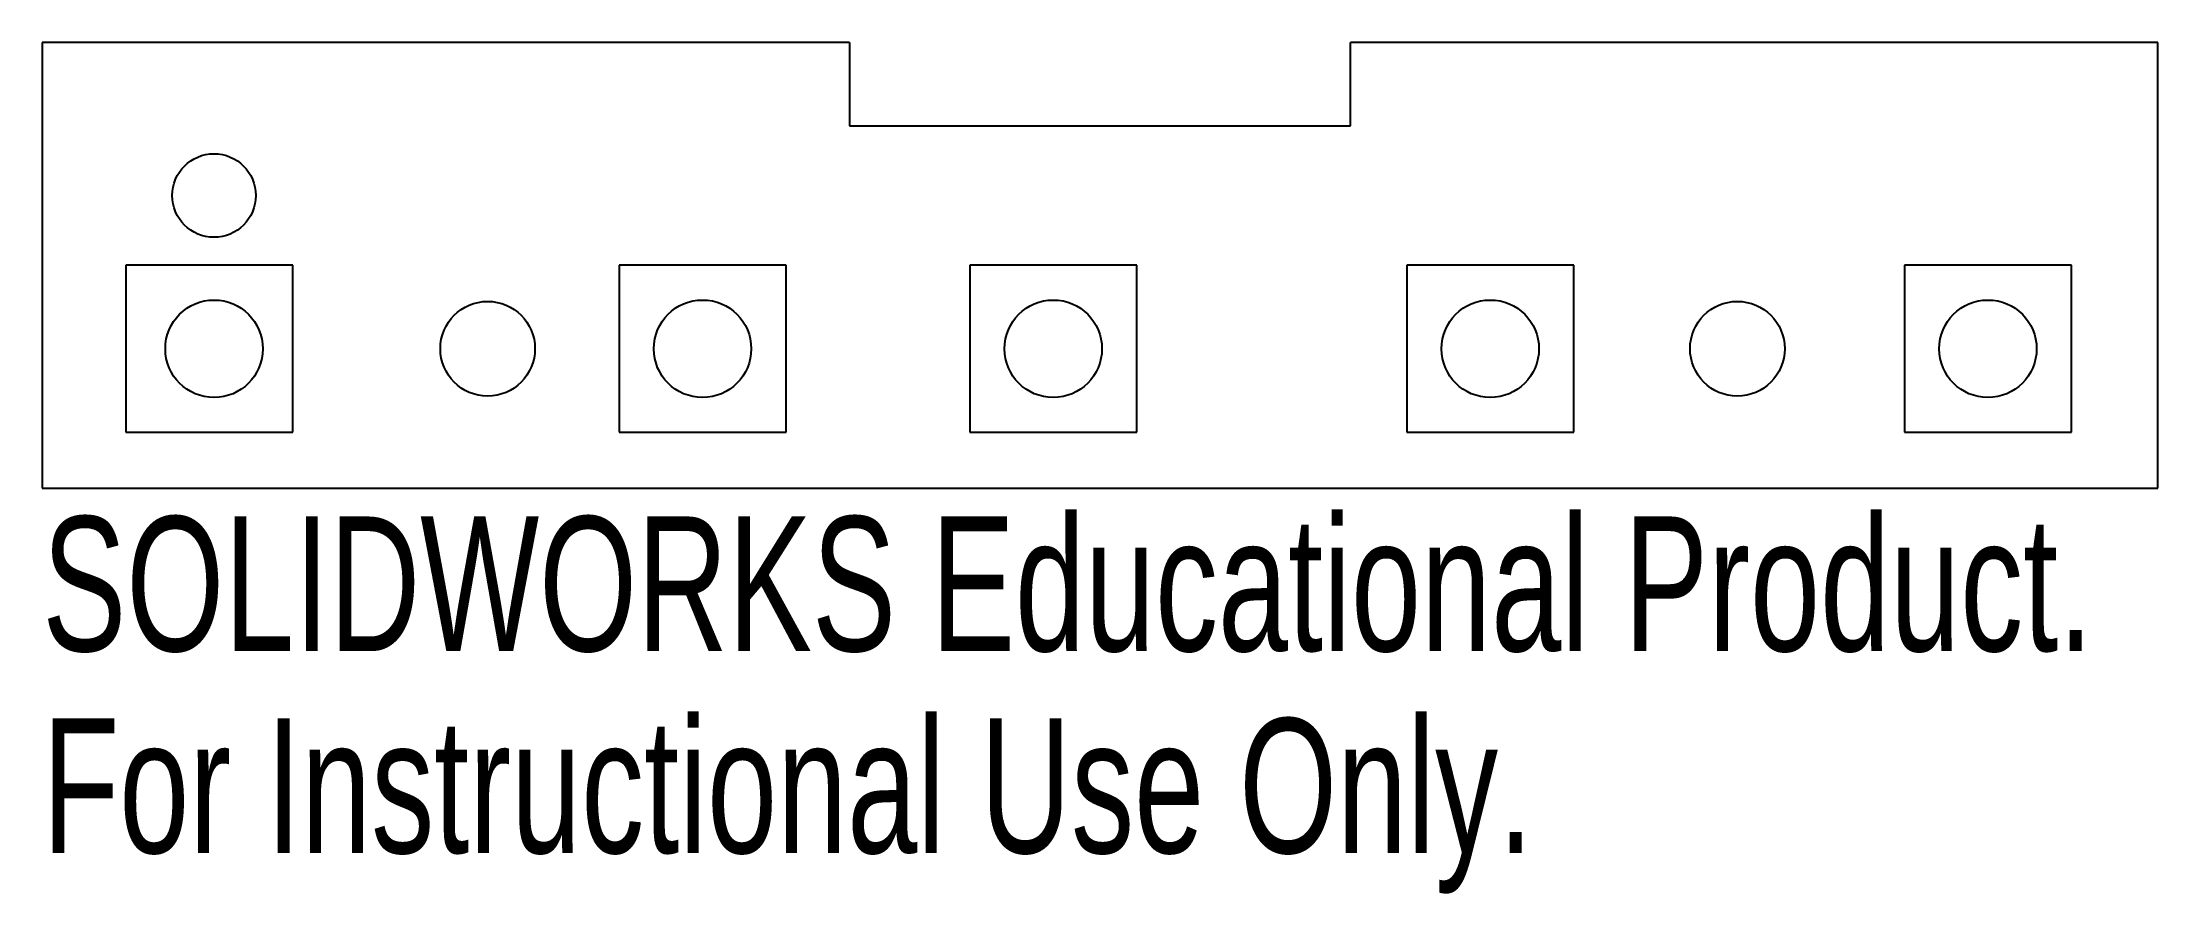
# Model space of a CAD drawing. Header units: millimetres. Extents: x 0 to 76, y -14.6 to 16.
import ezdxf

# ---------------------------------------------------------------- set-up
doc = ezdxf.new("R2010")
doc.units = ezdxf.units.MM
doc.styles.add('SLDTEXTSTYLE0', font='TXT', dxfattribs={"width": 0.7})

msp = doc.modelspace()

# ---------------------------------------------------------------- linework, layer by layer
at = {"color": 7, "linetype": 'Continuous', "lineweight": 25}
for p, q in [((29, 16), (0, 16)), ((0, 16), (0, 0)), ((29, 16), (29, 13)), ((76, 16), (47, 16)), ((47, 13), (47, 16)), ((76, 0), (76, 16)), ((29, 13), (47, 13)), ((3, 8), (3, 2)), ((9, 8), (3, 8)), ((9, 2), (9, 8)), ((20.72, 8), (20.72, 2)), ((26.72, 8), (20.72, 8)), ((26.72, 2), (26.72, 8)), ((33.32, 8), (33.32, 2)), ((39.32, 8), (33.32, 8)), ((39.32, 2), (39.32, 8)), ((49.02, 8), (49.02, 2)), ((55.02, 8), (49.02, 8)), ((55.02, 2), (55.02, 8)), ((66.9, 8), (66.9, 2)), ((72.9, 8), (66.9, 8)), ((72.9, 2), (72.9, 8)), ((3, 2), (9, 2)), ((20.72, 2), (26.72, 2)), ((33.32, 2), (39.32, 2)), ((49.02, 2), (55.02, 2)), ((66.9, 2), (72.9, 2)), ((0, 0), (76, 0))]:
    msp.add_line(p, q, dxfattribs=at)
for centre, radius in [((6.17, 10.5), 1.5), ((6.17, 5), 1.75), ((16, 5), 1.7), ((23.72, 5), 1.75), ((36.32, 5), 1.75), ((52.02, 5), 1.75), ((60.9, 5), 1.7), ((69.9, 5), 1.75)]:
    msp.add_circle(centre, radius, dxfattribs=at)

# ---------------------------------------------------------------- texts
at = {"color": 7, "linetype": 'Continuous', "char_height": 4.83362, "attachment_point": 1, "style": 'SLDTEXTSTYLE0'}
for s, insert in [('SOLIDWORKS Educational Product.', (0, -1.02)), ('For Instructional Use Only.', (0, -8.27))]:
    msp.add_mtext(s, dxfattribs=dict(at, insert=insert))

doc.saveas('drawing.dxf')
